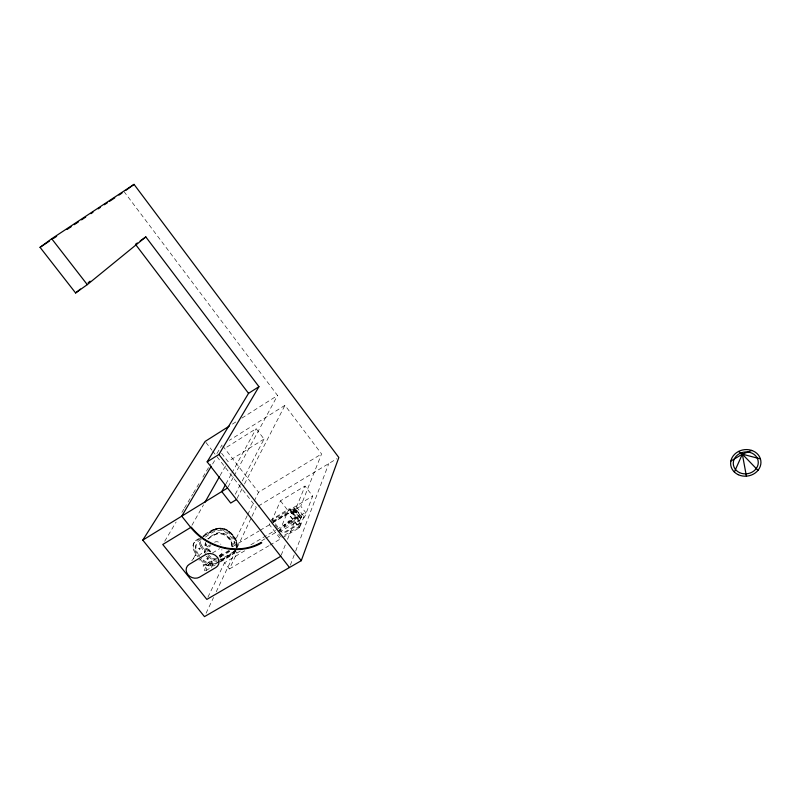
<?xml version="1.0" encoding="UTF-8"?>
<svg xmlns="http://www.w3.org/2000/svg" width="801" height="801" viewBox="0 0 801 801"><rect width="100%" height="100%" fill="white"/><g stroke="black" fill="none" stroke-linecap="round" stroke-linejoin="round"><path stroke-width="0.6" stroke-dasharray="4 3" d="M201.321 539.564C193.882 541.726 195.084 550.828 199.239 555.504M293.997 511.268L294.418 511.939M294.197 511.939L292.215 512.71L293.857 511.328M292.525 512.92L292.165 512.34M204.575 552.87L205.216 543.779M204.565 552.129L206.127 548.735L210.933 545.621M284.485 535.248L298.322 527.078L299.944 522.993L289.832 509.676L272.36 519.769M298.563 528.27L299.013 526.768M299.153 527.559L300.876 522.552L290.152 508.805L288.871 508.945L271.399 519.729M236.716 547.944C238.718 540.945 233.411 534.347 228.075 530.492C219.664 524.735 209.572 530.532 202.743 535.929M195.905 544.99L195.013 551.138L195.464 555.624L195.935 553.841L193.061 559.228L194.132 557.866L191.739 560.75M294.107 511.278C293.977 508.315 293.296 514.142 294.968 511.519M198.838 548.635L199.839 549.416L199.91 547.964L198.838 548.635L199.679 548.405L200.04 549.196M199.069 548.194L199.429 548.995L200.27 548.765M208.13 558.878C207.609 555.914 205.987 561.211 208.2 558.758M207.028 558.207L208.14 558.888M220.345 558.197L221.727 553.511L219.985 556.425L221.507 555.103L220.055 556.224M207.98 559.198L207.639 558.427L206.828 558.657M211.434 567.539L212.766 563.303A3.675 1.282 -42.7 0 0 210.683 562.843A3.675 1.282 -42.7 0 0 207.259 566.567L205.897 570.813M290.342 565.176L295.209 552.33M295.649 551.158L328.8 463.559M279.108 532.315L304.53 517.296L312.68 496.109L305.031 486.067L280.46 500.825L271.169 522.072M282.613 537.661L299.674 527.619L305.551 512.4L300.755 506.132L321.571 453.947L284.956 405.326L229.346 440.36M300.495 518.798L301.617 516.565L294.898 507.814L293.747 510.017L300.495 518.798L301.617 516.565M299.944 517.236L300.305 516.325L299.163 514.853L288.24 521.331L287.869 522.242L289.001 523.704L299.944 517.236L298.813 515.754L299.163 514.853M281.191 555.193L285.707 543.869M287.519 539.333L294.748 521.221L277.717 531.283M235.404 549.186C232.981 555.554 224.821 556.935 219.975 560.9A8.821 7.569 25.2 0 0 221.727 560.239L231.689 554.332A14.168 12.205 25.1 0 0 235.234 551.038M289.001 523.704L289.371 522.793L300.305 516.325M293.126 514.502L290.463 511.428L291.033 511.078M293.597 514.402L291.133 510.818M272.22 521.441L296.57 506.933L305.031 486.067M292.115 513.912L292.936 511.889M293.747 510.017L294.568 508.004L301.286 516.765M292.045 511.669L291.214 513.691L291.654 513.411M279.579 531.183L288.1 510.768L312.68 496.109M299.944 522.993L282.743 533.186L272.39 520.069M300.886 523.093L283.394 533.766M244.746 550.798L224.53 562.753L229.446 568.95L236.926 553.04L241.211 550.507M206.077 613.236L213.557 597.466M216.22 591.829L251.464 517.456M251.995 516.325L256.27 507.313L215.819 455.188M207.92 597.176L224.53 562.753M247.219 515.704L232.14 546.973L258.943 531.023M247.759 514.582L253.687 502.307M254.217 501.186L258.533 492.255L321.571 453.947M237.076 498.432L243.915 485.126M244.485 484.014L284.956 405.326M235.314 494.247L241.632 482.102M242.212 481L264.06 439.068L256.14 428.695L224.35 448.67M228.115 486.918L233.411 477.126M234.002 476.034L277.546 395.474L124.105 191.679M225.882 483.984L231.229 474.222M231.819 473.141L256.14 428.695M193.622 543.489L194.212 542.407M191.93 525.286L203.554 504.76M220.065 475.584L226.793 463.699M295.799 511.779C293.466 506.492 296.781 515.914 294.097 510.617M212.565 464.079L215.709 458.773M164.676 541.276L176.14 522.022M181.867 512.39L183.779 509.176M184.42 508.104L192.701 494.197M193.331 493.126L200.34 481.361M202.893 477.086L210.533 464.24M216.901 453.546L221.997 444.986M269.777 523.644L269.607 524.945L279.799 538.082L281.241 538.422M295.038 512.25L294.618 510.748M219.304 556.184L221.897 553.191L221.867 549.446M232.42 424.109L237.667 420.775M241.862 418.112L277.546 395.474M264.06 439.068L228.015 461.536L220.115 451.333M198.768 538.612L196.666 539.884A8.831 7.569 26.1 0 0 194.393 549.366L194.603 549.736M202.983 536.069L212.575 530.122A14.178 12.215 25.3 0 1 232.06 534.347L234.182 537.05A14.168 12.205 25.1 0 1 236.605 548.164M203.404 536.38L214.738 529.661A13.277 11.444 25.3 0 1 230.458 533.065L234.653 538.402A13.267 11.434 25.1 0 1 235.975 547.443M200.3 538.412L196.085 540.965A8.841 7.579 26.1 0 0 193.802 550.447L194.232 551.208A48.14 41.662 24.8 0 0 198.037 556.875M201.351 537.771L211.905 531.403A14.208 12.235 25.3 0 1 231.429 535.639L233.552 538.342A14.198 12.225 25.1 0 1 236.335 547.904M205.446 537.07C211.374 532.875 219.264 526.768 226.212 532.665C230.848 535.959 234.653 540.845 235.504 546.582M258.403 506.022L336.82 458.723M210.413 544.7L207.329 546.552A10.934 9.402 25.4 0 0 209.472 550.007A10.924 9.402 25.3 0 0 210.803 551.609M199.008 560.189L201.782 558.537M212.425 552.97L219.624 548.675M273.221 521.551L288.02 513.101L299.674 527.619M272.911 522.302L287.99 513.421L298.413 526.888M260.015 530.382L300.755 506.132M293.997 510.437L294.768 509.997M218.012 557.436L203.023 566.087L206.748 564.655L202.673 564.655L210.953 565.516L218.953 561.511M296.13 512.49A1.802 0.741 60 0 0 295.339 509.816A1.802 0.741 60 0 0 294.217 510.457A1.802 0.741 60 0 0 296.13 512.49L296.4 512.32A1.802 0.741 60 0 0 295.609 509.656A1.802 0.741 60 0 0 294.488 510.297A1.802 0.741 60 0 0 296.4 512.32M219.614 560.7C214.548 565.796 206.888 563.834 202.373 559.138M220.645 560.089L233.021 552.75M218.933 562.052L215.769 563.924A8.801 7.539 25.4 0 1 204.806 562.432L204.155 561.831A48.06 41.602 24.8 0 1 201.041 558.667M219.985 561.431L231.579 554.552A14.168 12.205 25.1 0 0 235.925 549.866M220.495 561.912L231.058 555.654A14.198 12.225 25.1 0 0 235.404 550.968M287.869 522.242L298.813 515.754M250.863 544.79L275.524 530.182M276.595 529.541L305.551 512.4M261.767 540.725L264.951 538.833M266.022 538.212L276.655 531.914M229.446 568.95L268.816 545.781M269.877 545.151L281.582 538.262M281.311 537.111L277.897 533.326M215.028 558.667L210.032 559.018L206.187 556.244M219.474 557.015L221.697 556.194M294.618 512.129L294.287 511.619M294.518 510.637L295.028 511.418M211.614 561.221L212.736 562.472M209.421 551.519L207.829 549.516A10.173 8.751 25.5 0 1 205.787 542.698M208.06 551.609L207.259 550.607A10.193 8.761 25.5 0 1 205.456 542.647M234.873 550.437L236.926 553.04M275.154 525.176L277.326 527.979M205.897 442.402L212.005 450.272M212.766 451.253L215.058 454.207M288.24 521.331L289.371 522.793M222.758 445.967L258.533 492.255M280.46 500.825L288.1 510.768M296.57 506.933L304.53 517.296M294.077 509.826L300.826 518.607M204.485 552.099L205.507 553.551M200.61 546.152L200.751 546.402A48.13 41.752 24.5 0 0 204.936 552.57M194.643 549.806L194.813 550.117A48.06 41.602 24.8 0 0 199.399 556.755M201.522 545.301L201.732 545.671A47.209 40.961 24.5 0 0 206.227 552.209M200.57 546.082L200.36 545.711A8.841 7.599 25.9 0 1 200.16 538.673M201.462 545.181L200.951 544.159A7.95 6.839 25.9 0 1 200.841 539.383M200.46 559.769A48.14 41.662 24.8 0 0 203.584 562.943L204.245 563.544A8.821 7.549 25.4 0 0 215.219 565.035M214.067 535.098A10.433 8.981 25.3 0 1 228.385 538.202L229.717 539.894A10.423 8.971 25.2 0 1 231.769 546.903M198.768 555.904A3.675 0.581 -36 0 1 202.683 552.79A3.675 0.581 -36 0 1 204.275 552.61M207.98 538.863A10.193 8.761 25.5 0 1 208.951 538.182L215.018 534.527A9.742 8.4 25.3 0 1 227.574 536.5A26.553 22.768 25.6 0 1 229.727 539.123A9.742 8.39 25.2 0 1 231.409 546.753M229.767 551.098A10.423 8.971 25.2 0 1 227.895 552.61L222.778 555.644A10.183 8.751 25.3 0 1 219.314 556.845M212.465 530.342A14.178 12.225 25.3 0 1 231.95 534.567L234.082 537.271A14.168 12.205 25.1 0 1 236.505 548.375M229.426 550.818A10.403 8.961 25.2 0 1 228.425 551.509L223.319 554.552A10.173 8.741 25.3 0 1 219.864 555.744M232.04 546.973A10.403 8.961 25.2 0 0 230.247 538.813L228.916 537.131A10.413 8.971 25.3 0 0 214.618 534.027L209.512 537.101A10.173 8.751 25.5 0 0 207.699 538.592M210.453 552.069A26.733 23.089 25 0 1 207.599 548.475A9.732 8.37 25.5 0 1 206.278 544.069M228.966 550.357A9.742 8.39 25.2 0 1 228.035 551.008L222.918 554.052A9.732 8.36 25.3 0 1 217.161 555.233M214.528 542.237A4.245 3.655 25.4 0 1 220.896 544.4M208.18 539.033A9.732 8.37 25.5 0 1 209.912 537.611M207.829 555.904A48.13 41.752 24.5 0 0 210.082 558.147L210.743 558.748A8.821 7.569 25.2 0 0 217.161 561.351M233.752 551.308A13.267 11.434 25.1 0 1 232.64 552.34L220.675 559.509A7.93 6.798 25.2 0 1 219.885 559.799M217.311 560.129A7.93 6.798 25.2 0 1 212.235 558.367L210.943 557.246A47.209 40.961 24.5 0 1 208.25 554.542M283.254 525.216C285.086 529.161 286.828 521.851 283.254 525.216M283.564 525.256C284.936 528.209 286.247 522.723 283.564 525.256M211.644 562.052L209.632 568.4L204.085 571.684L206.137 565.326A3.675 1.272 -42.7 0 1 209.562 561.591A3.675 1.272 -42.7 0 1 211.644 562.052"/><path stroke-width="1.2" d="M229.276 426.102L205.136 441.421L142.778 540.124L204.475 616.62L301.266 560.69L338.833 457.511L134.037 184.38L51.695 238.738L40.05 247.329L75.604 292.966L87.279 284.645L145.812 236.916L258.953 386.683L218.923 454.477L207.159 461.857L289.461 567.508M734.357 472.029L742.357 454.177L751.779 450.442M225.291 485.066L221.737 491.574L230.708 503.068L236.505 499.534M204.776 502.597L219.454 476.665M211.304 466.212L181.747 516.164L190.708 527.448A52.445 45.797 26 0 0 261.777 542.868M207.159 461.857L248.54 393.351L258.953 386.683M75.604 292.966L80.43 289.041M88.15 282.763L90.082 281.191M126.087 190.227L134.037 184.38M137.341 242.973L135.459 244.315L248.54 393.351M140.165 240.951L145.812 236.916M40.05 247.329L49.392 241.141M53.537 238.398L56.651 236.335M67.034 229.466L71.179 226.713M74.293 224.66L78.448 221.907M81.562 219.844L85.707 217.101M90.893 213.667L92.976 212.295M98.163 208.861L100.235 207.479M104.39 204.736L107.494 202.673M109.577 201.301L114.763 197.867M118.918 195.114L122.022 193.061M142.778 540.124L227.534 488.009M190.708 527.448L162.763 544.49L206.848 599.398L280.74 556.325M730.862 461.056L742.357 454.177L760.429 458.893M738.582 451.424L742.357 454.177L757.996 470.347M51.695 238.738L87.279 284.645M218.923 454.477L301.266 560.69M742.357 454.177L746.402 476.154M261.336 542.297A51.695 45.136 26 0 1 191.279 527.108M205.527 554.602L189.256 564.335A8.511 7.239 25.7 0 0 187.905 574.607A8.511 7.239 25.7 0 0 199.529 577.171L215.819 567.539A8.551 7.309 25.3 0 0 217.251 557.156A8.551 7.309 25.3 0 0 205.527 554.602M738.222 474.683A15.199 13.267 -8.6 0 0 760.95 462.327A15.199 13.267 -8.6 0 0 738.192 451.634A15.199 13.267 -8.6 0 0 738.222 474.683M739.543 472.63A12.536 10.944 -8.6 0 0 758.277 462.437A12.536 10.944 -8.6 0 0 739.503 453.626A12.536 10.944 -8.6 0 0 739.543 472.63"/></g></svg>
